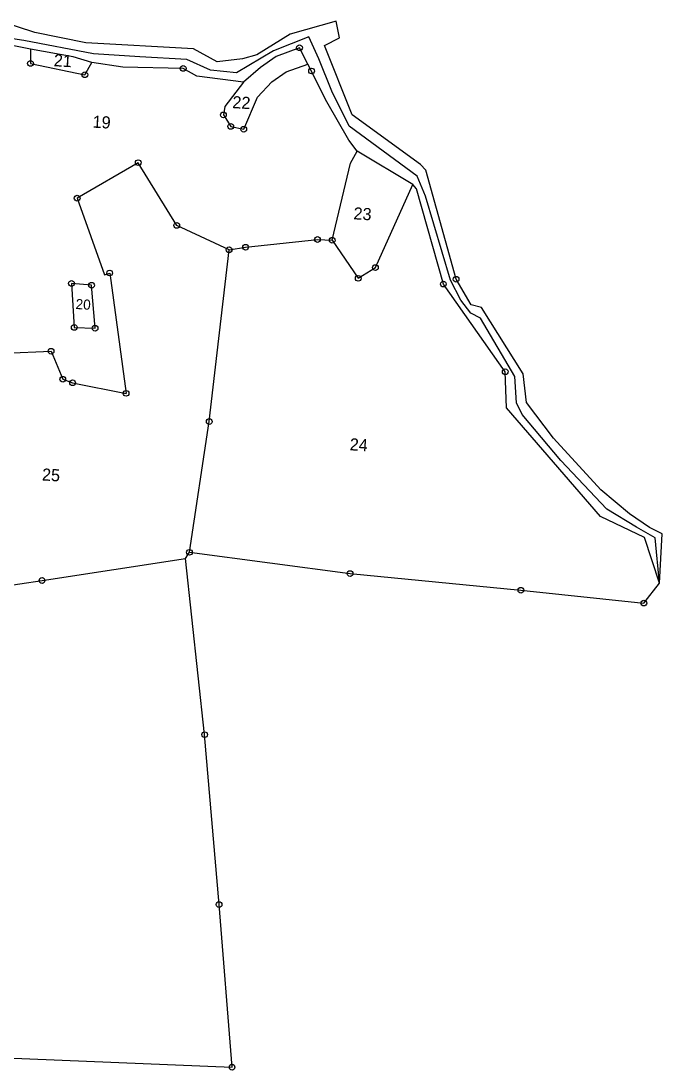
# Model space of a CAD drawing. Header units: metres. Extents: x 328358 to 330641, y 1803459 to 1805196.
# Drawn here: x 329833 to 330641, y 1803569 to 1804891 of the extents above; entities that cross this region are included whole.
import ezdxf

# ---------------------------------------------------------------- set-up
doc = ezdxf.new("R2010")
doc.units = ezdxf.units.M
doc.header["$MEASUREMENT"] = 0
doc.linetypes.add('DASHDOT', pattern=[25.4, 12.7, -6.35, 0, -6.35])
for name, color, linetype in [('POLY_PARCEL', 6, 'Continuous'), ('POLY_WATER', 4, 'Continuous'), ('TEXT_PARCEL', 7, 'Continuous'), ('V-BOUND_LINE', 7, 'Continuous'), ('V_BOUND_STREAM_LINE', 7, 'DASHDOT')]:
    doc.layers.add(name, color=color, linetype=linetype)
doc.styles.add('TEXT_MAP', font='', dxfattribs={"height": 0.5})
doc.styles.get('TEXT_MAP').set_extended_font_data('Kruti Dev 050')

msp = doc.modelspace()

# ---------------------------------------------------------------- linework, layer by layer
for centre in [(330183.8, 1804857.2), (329844.7, 1804837.5), (329913.2, 1804823.2), (330037.1, 1804831.2), (330199, 1804827.9), (330087.9, 1804772.6), (330097.1, 1804758.1), (330113.5, 1804754.5), (329980.5, 1804712.4), (329903.5, 1804667.7), (330029, 1804633.4), (330206.4, 1804615.6), (330225, 1804614.7), (330095, 1804602.7), (330115.8, 1804605.9), (329944.5, 1804573.4), (330279.4, 1804580.2), (329896.4, 1804560.3), (330257.8, 1804566.7), (330365.1, 1804559.5), (330381.2, 1804565.5), (329921.7, 1804558), (329899.8, 1804504.9), (329926.1, 1804503.8), (329870.6, 1804474.8), (329885.4, 1804439.6), (330443.1, 1804449), (329897.7, 1804435.1), (329965.2, 1804421.8), (330070, 1804386.2), (330045, 1804221.5), (330247.5, 1804194.7), (329859.2, 1804186), (330462.8, 1804173.7), (330617.8, 1804157.5), (330064.2, 1803991.8), (330082.4, 1803777.7), (330098.7, 1803572.9)]:
    msp.add_circle(centre, 3.61)
at = {"layer": 'POLY_PARCEL'}
for p, q in [((329844.7, 1804855.5), (329844.7, 1804837.5)), ((329844.7, 1804837.5), (329913.2, 1804823.2)), ((329913.2, 1804823.2), (329921.8, 1804838.7)), ((330148.7, 1804814.4), (330166.9, 1804826.8)), ((330166.9, 1804826.8), (330194.3, 1804836.4)), ((330113.2, 1804813.7), (330089.5, 1804783)), ((330130.9, 1804794.9), (330148.7, 1804814.4)), ((330113.5, 1804754.5), (330130.9, 1804794.9)), ((330089.5, 1804783), (330087.9, 1804772.6)), ((330087.9, 1804772.6), (330097.1, 1804758.1)), ((330097.1, 1804758.1), (330113.5, 1804754.5)), ((330248, 1804711.9), (330256.3, 1804727)), ((329980.5, 1804712.4), (329903.5, 1804667.7)), ((330029, 1804633.4), (329980.5, 1804712.4)), ((330225, 1804614.7), (330248, 1804711.9)), ((330279.4, 1804580.2), (330326.7, 1804684.8)), ((329903.5, 1804667.7), (329938.1, 1804571.2)), ((330095, 1804602.7), (330029, 1804633.4)), ((330115.8, 1804605.9), (330206.4, 1804615.6)), ((330206.4, 1804615.6), (330225, 1804614.7)), ((330070, 1804386.2), (330095, 1804602.7)), ((330095, 1804602.7), (330115.8, 1804605.9)), ((330225, 1804614.7), (330257.8, 1804566.7)), ((330257.8, 1804566.7), (330279.4, 1804580.2)), ((329938.1, 1804571.2), (329944.5, 1804573.4)), ((329944.5, 1804573.4), (329965.2, 1804421.8)), ((329896.4, 1804560.3), (329899.8, 1804504.9)), ((329921.7, 1804558), (329896.4, 1804560.3)), ((329926.1, 1804503.8), (329921.7, 1804558)), ((329899.8, 1804504.9), (329926.1, 1804503.8)), ((329812.2, 1804472.3), (329870.6, 1804474.8)), ((329870.6, 1804474.8), (329885.4, 1804439.6)), ((329885.4, 1804439.6), (329897.7, 1804435.1)), ((329897.7, 1804435.1), (329965.2, 1804421.8)), ((330045, 1804221.5), (330070, 1804386.2)), ((329859.2, 1804186), (330040, 1804213.9)), ((329608.6, 1804149), (329859.2, 1804186))]:
    msp.add_line(p, q, dxfattribs=at)
at = {"layer": 'POLY_WATER'}
for p, q in [((329850.3, 1804876.6), (329807.8, 1804890.1)), ((330229.8, 1804890.9), (330172, 1804874.3)), ((330234.1, 1804869.9), (330229.8, 1804890.9)), ((329844.7, 1804855.5), (329772.4, 1804869.6)), ((329914.3, 1804863.5), (329850.3, 1804876.6)), ((330172, 1804874.3), (330129.9, 1804848.4)), ((330215.1, 1804860.1), (330234.1, 1804869.9)), ((329898.6, 1804845.8), (329844.7, 1804855.5)), ((330050.3, 1804855.7), (329914.3, 1804863.5)), ((330079.8, 1804839.3), (330050.3, 1804855.7)), ((330183.8, 1804857.2), (330154.3, 1804846.1)), ((330194.3, 1804836.4), (330183.8, 1804857.2)), ((330250.1, 1804772.6), (330215.1, 1804860.1)), ((329921.8, 1804838.7), (329898.6, 1804845.8)), ((330111.9, 1804843.4), (330079.8, 1804839.3)), ((330129.9, 1804848.4), (330111.9, 1804843.4)), ((330154.3, 1804846.1), (330134.4, 1804832.5)), ((329961.1, 1804832.8), (329921.8, 1804838.7)), ((330037.1, 1804831.2), (329961.1, 1804832.8)), ((330054.5, 1804821.4), (330037.1, 1804831.2)), ((330134.4, 1804832.5), (330113.2, 1804813.7)), ((330218.3, 1804789.2), (330194.3, 1804836.4)), ((330113.2, 1804813.7), (330054.5, 1804821.4)), ((330246, 1804740.8), (330218.3, 1804789.2)), ((330336.1, 1804710), (330250.1, 1804772.6)), ((330256.3, 1804727), (330246, 1804740.8)), ((330326.7, 1804684.8), (330256.3, 1804727)), ((330343.1, 1804703), (330336.1, 1804710)), ((330381.2, 1804565.5), (330343.1, 1804703)), ((330331.2, 1804679.5), (330326.7, 1804684.8)), ((330365.1, 1804559.5), (330331.2, 1804679.5)), ((330400, 1804533.2), (330381.2, 1804565.5)), ((330443.1, 1804449), (330365.1, 1804559.5)), ((330413.2, 1804530), (330400, 1804533.2)), ((330465.6, 1804446.3), (330413.2, 1804530)), ((330444.7, 1804403.7), (330443.1, 1804449)), ((330469.8, 1804410.3), (330465.6, 1804446.3)), ((330563, 1804266.7), (330444.7, 1804403.7)), ((330504.1, 1804365.3), (330469.8, 1804410.3)), ((330563.6, 1804300.3), (330504.1, 1804365.3)), ((330599.7, 1804269.9), (330563.6, 1804300.3)), ((330618.5, 1804240.2), (330563, 1804266.7)), ((330625, 1804252.8), (330599.7, 1804269.9)), ((330640.7, 1804244.7), (330625, 1804252.8)), ((330637.4, 1804182.6), (330618.5, 1804240.2)), ((330637.4, 1804182.6), (330640.7, 1804244.7))]:
    msp.add_line(p, q, dxfattribs=at)
at = {"layer": 'V-BOUND_LINE'}
for p, q in [((330040, 1804213.9), (330045, 1804221.5)), ((330045, 1804221.5), (330247.5, 1804194.7)), ((330064.2, 1803991.8), (330040, 1804213.9)), ((330247.5, 1804194.7), (330462.8, 1804173.7)), ((330617.8, 1804157.5), (330637.4, 1804182.6)), ((330462.8, 1804173.7), (330617.8, 1804157.5)), ((330082.4, 1803777.7), (330064.2, 1803991.8)), ((330098.7, 1803572.9), (330082.4, 1803777.7)), ((329798.1, 1803585.4), (330098.7, 1803572.9))]:
    msp.add_line(p, q, dxfattribs=at)
at = {"layer": 'V_BOUND_STREAM_LINE', "ltscale": 10}
for p, q in [((329836.1, 1804866.3), (329728, 1804883.1)), ((329924.2, 1804849.4), (329836.1, 1804866.3)), ((330195.7, 1804871.1), (330151.1, 1804853.3)), ((330208.1, 1804843.3), (330195.7, 1804871.1)), ((330151.1, 1804853.3), (330104.2, 1804825.6)), ((329982.4, 1804845.8), (329924.2, 1804849.4)), ((330041.9, 1804842.2), (329982.4, 1804845.8)), ((330071.5, 1804828.8), (330041.9, 1804842.2)), ((330224.4, 1804802.4), (330208.1, 1804843.3)), ((330104.2, 1804825.6), (330071.5, 1804828.8)), ((330246.4, 1804758.3), (330224.4, 1804802.4)), ((330332, 1804695.3), (330246.4, 1804758.3)), ((330342.4, 1804670.2), (330332, 1804695.3)), ((330374.1, 1804564.4), (330342.4, 1804670.2)), ((330387.3, 1804539), (330374.1, 1804564.4)), ((330399.9, 1804522.7), (330387.3, 1804539)), ((330411.9, 1804516.7), (330399.9, 1804522.7)), ((330455, 1804443.1), (330411.9, 1804516.7)), ((330457.1, 1804409.8), (330455, 1804443.1)), ((330464.4, 1804395.3), (330457.1, 1804409.8)), ((330513.2, 1804337.2), (330464.4, 1804395.3)), ((330571.2, 1804275.9), (330513.2, 1804337.2)), ((330608.6, 1804253), (330571.2, 1804275.9)), ((330631.9, 1804239.9), (330608.6, 1804253)), ((330637.4, 1804182.6), (330631.9, 1804239.9))]:
    msp.add_line(p, q, dxfattribs=at)

# ---------------------------------------------------------------- texts
at = {"layer": 'TEXT_PARCEL', "style": 'TEXT_MAP'}
for s, height, p in [('21', 15.26, (329873.7, 1804834)), ('22', 15.26, (330098.8, 1804781.2)), ('19', 15.26, (329922.6, 1804756.6)), ('23', 15.26, (330251.5, 1804641.1)), ('20', 12.72, (329901.3, 1804528.1)), ('24', 15.26, (330246.7, 1804350.1)), ('25', 15.26, (329858.8, 1804312.1))]:
    msp.add_text(s, height=height, rotation=356.5071, dxfattribs=at).set_placement(p)

doc.saveas('drawing.dxf')
